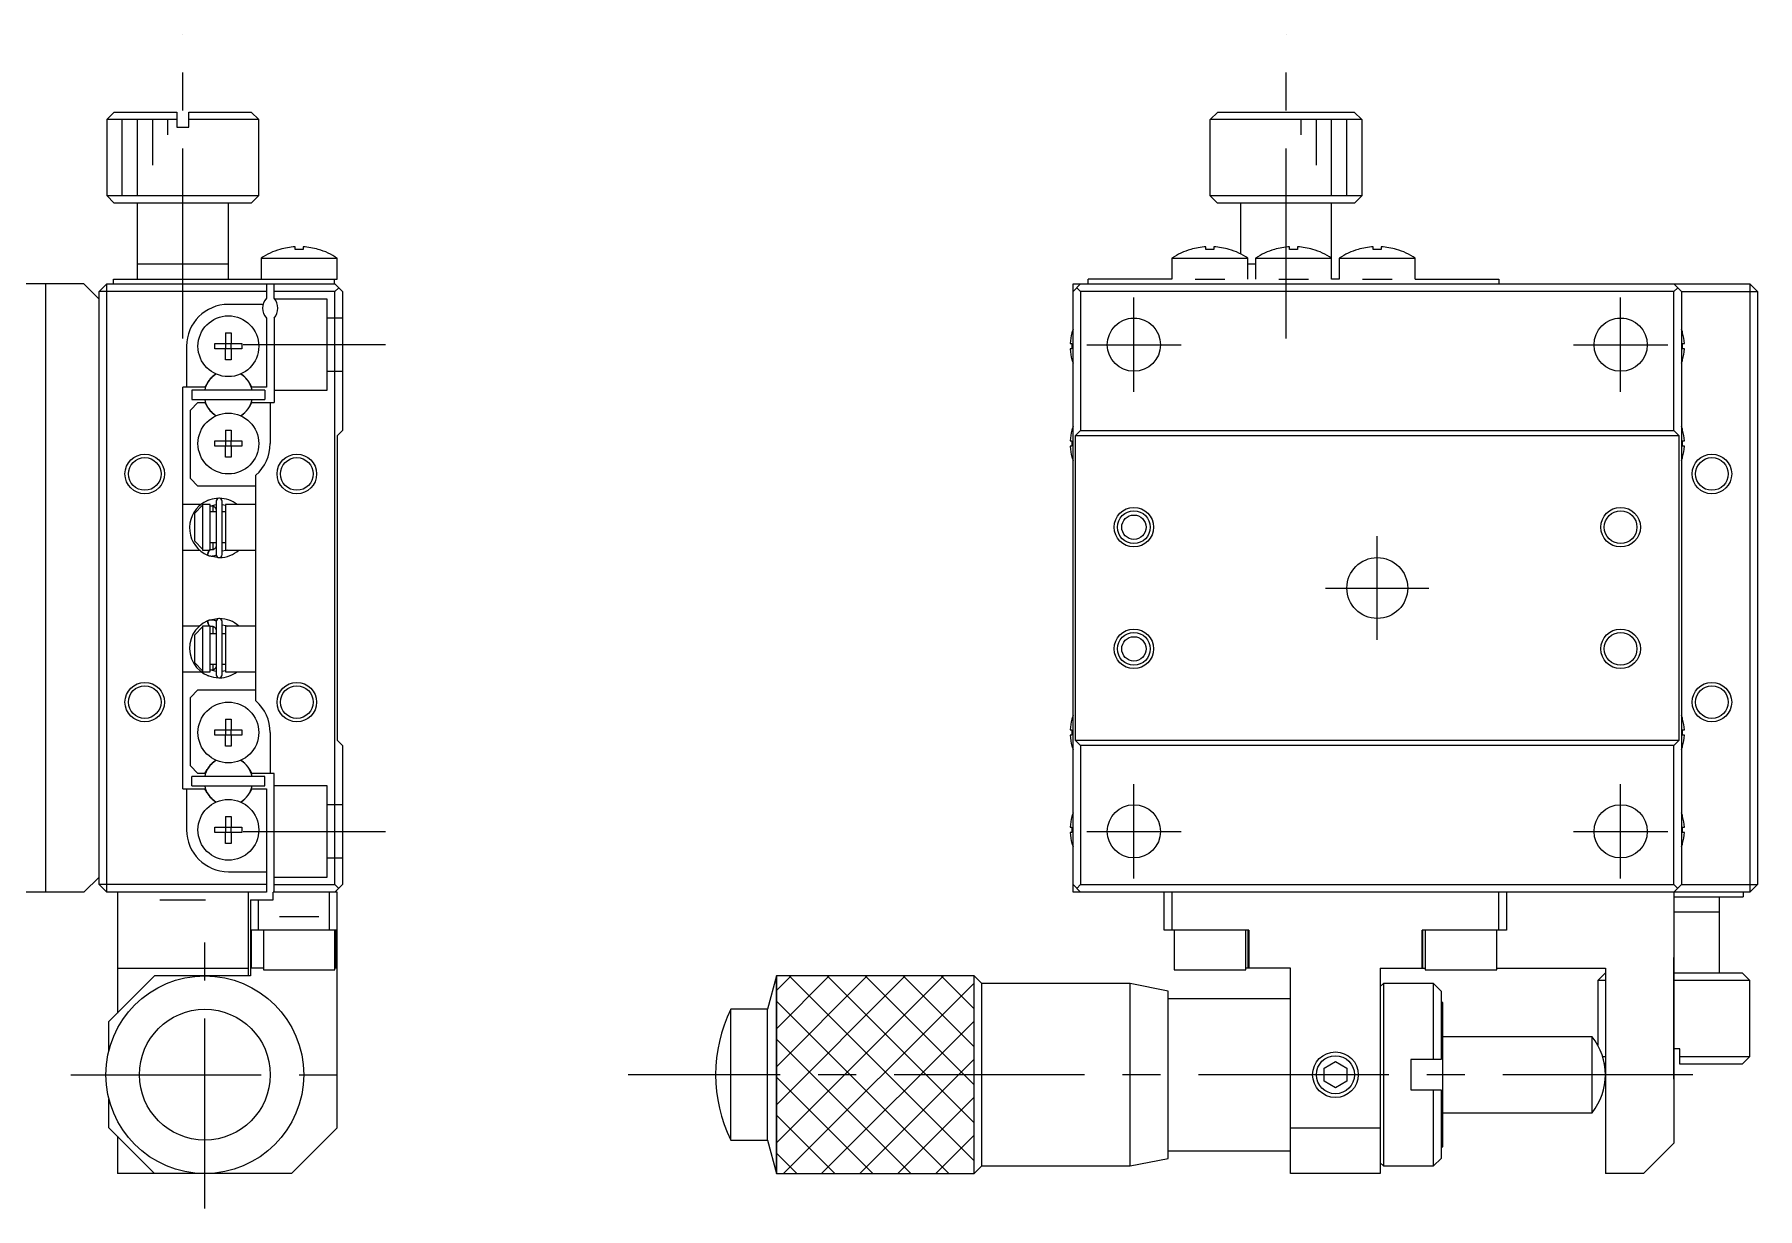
# Model space of a CAD drawing. Extents: x -226 to 399, y 6 to 432.
# Drawn here: x 285.6 to 398.9, y 190 to 267.2 of the extents above; entities that cross this region are included whole.
import ezdxf

# ---------------------------------------------------------------- set-up
doc = ezdxf.new("R2010")
doc.units = 0
doc.header["$LTSCALE"] = 10
doc.linetypes.add('CENTER', pattern=[2, 1.25, -0.25, 0.25, -0.25])
doc.linetypes.add('DASHED', pattern=[3.5, 2, -1.5])
doc.layers.get('0').update_dxf_attribs({"linetype": 'CONTINUOUS'})
doc.layers.add('CENTER', color=1, linetype='CENTER')

msp = doc.modelspace()

# ---------------------------------------------------------------- linework, layer by layer
at = {"color": 7, "linetype": 'CONTINUOUS'}
for p, q in [((290.893012, 262.133941), (290.393012, 261.633941)), ((290.893012, 262.133941), (294.993012, 262.133941)), ((294.993012, 262.133941), (294.993012, 261.133941)), ((295.793012, 262.133941), (299.893012, 262.133941)), ((295.793012, 261.133941), (295.793012, 262.133941)), ((300.393012, 261.633941), (299.893012, 262.133941)), ((362.938247, 261.633941), (363.440034, 262.133941)), ((363.440034, 262.133941), (372.404408, 262.133941)), ((372.404408, 262.133941), (372.906195, 261.633941)), ((294.993012, 261.633941), (290.393012, 261.633941)), ((290.393012, 261.633941), (290.393012, 256.633941)), ((294.993012, 261.133941), (295.793012, 261.133941)), ((300.393012, 261.633941), (295.793012, 261.633941)), ((300.393012, 256.633941), (300.393012, 261.633941)), ((362.922221, 261.133941), (362.938247, 261.133941)), ((362.922221, 261.133941), (362.922221, 256.633941)), ((362.938247, 261.133941), (362.938247, 261.633941)), ((372.906195, 261.633941), (362.938247, 261.633941)), ((372.906195, 261.633941), (372.906195, 261.133941)), ((372.906195, 261.133941), (372.922221, 261.133941)), ((372.922221, 256.633941), (372.922221, 261.133941)), ((290.393012, 256.633941), (300.393012, 256.633941)), ((290.393012, 256.633941), (290.893012, 256.133941)), ((299.893012, 256.133941), (290.893012, 256.133941)), ((292.393012, 256.133941), (292.393012, 251.133941)), ((298.393012, 251.133941), (298.393012, 256.133941)), ((299.893012, 256.133941), (300.393012, 256.633941)), ((362.922221, 256.633941), (372.922221, 256.633941)), ((362.922221, 256.633941), (363.422221, 256.133941)), ((372.422221, 256.133941), (363.422221, 256.133941)), ((364.922221, 256.133941), (364.922221, 252.81507)), ((370.922221, 251.133941), (370.922221, 256.133941)), ((372.422221, 256.133941), (372.922221, 256.633941)), ((301.784423, 253.096522), (301.781079, 253.103377)), ((302.783012, 253.096522), (302.783012, 253.268894)), ((303.303012, 253.096522), (302.783012, 253.096522)), ((303.303012, 253.268894), (303.303012, 253.096522)), ((304.304945, 253.103377), (304.301602, 253.096522)), ((361.663631, 253.096522), (361.660288, 253.103377)), ((362.662221, 253.096522), (362.662221, 253.268894)), ((363.182221, 253.096522), (362.662221, 253.096522)), ((363.182221, 253.268894), (363.182221, 253.096522)), ((364.184154, 253.103377), (364.18081, 253.096522)), ((367.163631, 253.096522), (367.160288, 253.103377)), ((368.162221, 253.096522), (368.162221, 253.268894)), ((368.682221, 253.096522), (368.162221, 253.096522)), ((368.682221, 253.268894), (368.682221, 253.096522)), ((369.684154, 253.103377), (369.68081, 253.096522)), ((372.663631, 253.096522), (372.660288, 253.103377)), ((373.662221, 253.096522), (373.662221, 253.268894)), ((374.182221, 253.096522), (373.662221, 253.096522)), ((374.182221, 253.268894), (374.182221, 253.096522)), ((375.184154, 253.103377), (375.18081, 253.096522)), ((298.393012, 252.133941), (292.393012, 252.133941)), ((300.543012, 252.525598), (305.543012, 252.525598)), ((300.543012, 252.525598), (300.543012, 251.133941)), ((305.543012, 251.133941), (305.543012, 252.525598)), ((360.422221, 252.525598), (360.422221, 251.133941)), ((360.422221, 252.525598), (365.422221, 252.525598)), ((365.422221, 251.133941), (365.422221, 252.525598)), ((365.922221, 252.133941), (365.422221, 252.133941)), ((365.922221, 252.525598), (365.922221, 251.133941)), ((365.922221, 252.525598), (370.922221, 252.525598)), ((371.422221, 252.525598), (371.422221, 251.133941)), ((371.422221, 252.525598), (376.422221, 252.525598)), ((376.422221, 251.133941), (376.422221, 252.525598)), ((288.893012, 250.833941), (215.393012, 250.833941)), ((286.393012, 210.833941), (286.393012, 250.833941)), ((289.893012, 249.833941), (288.893012, 250.833941)), ((290.393012, 250.833941), (289.893012, 250.333941)), ((290.393012, 250.833941), (305.393012, 250.833941)), ((290.393012, 210.833941), (290.393012, 250.833941)), ((290.843012, 250.833941), (290.843012, 251.133941)), ((290.843012, 251.133941), (305.543012, 251.133941)), ((300.893012, 250.833941), (300.893012, 249.895379)), ((301.393012, 249.895379), (301.393012, 250.833941)), ((305.343012, 251.133941), (305.343012, 250.833941)), ((305.393012, 250.833941), (305.893012, 250.333941)), ((305.643012, 250.583941), (305.393012, 250.333941)), ((353.922221, 250.833941), (398.422221, 250.833941)), ((354.422221, 250.833941), (353.922221, 250.333941)), ((353.922221, 210.833941), (353.922221, 250.833941)), ((354.172221, 250.583941), (354.422221, 250.333941)), ((354.922221, 250.833941), (354.922221, 251.133941)), ((360.422221, 251.133941), (354.922221, 251.133941)), ((361.942425, 251.133941), (363.902017, 251.133941)), ((367.442425, 251.133941), (369.402017, 251.133941)), ((371.422221, 251.133941), (370.922221, 251.133941)), ((372.942425, 251.133941), (374.902017, 251.133941)), ((376.422221, 251.133941), (381.922221, 251.133941)), ((381.922221, 251.133941), (381.922221, 250.833941)), ((393.922221, 250.333941), (393.422221, 250.833941)), ((393.672221, 250.583941), (393.422221, 250.333941)), ((398.422221, 250.833941), (398.922221, 250.333941)), ((398.422221, 250.833941), (398.422221, 210.833941)), ((289.893012, 211.333941), (289.893012, 250.333941)), ((300.893012, 250.333941), (289.893012, 250.333941)), ((300.674767, 249.483941), (298.393012, 249.483941)), ((305.393012, 250.333941), (301.393012, 250.333941)), ((305.393012, 211.333941), (305.393012, 250.333941)), ((305.893012, 250.333941), (305.893012, 241.183941)), ((393.422221, 250.333941), (354.422221, 250.333941)), ((354.422221, 250.333941), (354.422221, 241.183941)), ((393.422221, 241.183941), (393.422221, 250.333941)), ((393.922221, 250.333941), (393.922221, 211.333941)), ((393.922221, 250.333941), (398.922221, 250.333941)), ((398.922221, 250.333941), (398.922221, 211.333941)), ((300.893012, 248.572503), (300.893012, 244.033941)), ((301.393012, 248.572503), (301.393012, 243.033941)), ((357.722467, 248.572503), (358.121975, 248.572503)), ((389.722467, 248.572503), (390.121975, 248.572503)), ((298.213012, 247.620303), (298.573012, 247.620303)), ((298.213012, 247.620303), (298.213012, 246.913941)), ((298.573012, 247.620303), (298.573012, 246.913941)), ((353.848077, 247.622557), (353.852699, 247.620303)), ((393.991743, 247.620303), (393.996365, 247.622557)), ((295.643012, 246.733941), (295.643012, 244.033941)), ((297.506651, 246.553941), (297.506651, 246.913941)), ((297.506651, 246.913941), (298.213012, 246.913941)), ((298.213012, 246.553941), (297.506651, 246.553941)), ((298.223385, 246.903569), (298.213012, 246.913941)), ((298.223385, 246.564313), (298.213012, 246.553941)), ((298.213012, 245.84758), (298.213012, 246.553941)), ((298.573012, 245.84758), (298.213012, 245.84758)), ((298.223385, 246.903569), (298.56264, 246.903569)), ((298.223385, 246.564313), (298.223385, 246.903569)), ((298.56264, 246.564313), (298.223385, 246.564313)), ((298.56264, 246.903569), (298.573012, 246.913941)), ((298.56264, 246.903569), (298.56264, 246.564313)), ((298.56264, 246.564313), (298.573012, 246.553941)), ((298.573012, 246.913941), (299.279374, 246.913941)), ((298.573012, 246.553941), (298.573012, 245.84758)), ((299.279374, 246.553941), (298.573012, 246.553941)), ((299.279374, 246.913941), (299.279374, 246.553941)), ((353.732362, 246.913941), (353.852699, 246.913941)), ((353.852699, 246.553941), (353.732362, 246.553941)), ((353.852699, 245.84758), (353.848077, 245.845325)), ((353.852699, 246.913941), (353.852699, 246.553941)), ((393.991743, 246.913941), (394.11208, 246.913941)), ((393.991743, 246.553941), (393.991743, 246.913941)), ((394.11208, 246.553941), (393.991743, 246.553941)), ((393.996365, 245.845325), (393.991743, 245.84758)), ((295.393012, 217.633941), (295.393012, 244.033941)), ((296.842207, 244.033941), (295.393012, 244.033941)), ((300.793012, 243.833941), (295.993012, 243.833941)), ((295.993012, 243.833941), (295.993012, 243.233941)), ((296.992373, 244.294036), (296.842207, 244.033941)), ((299.943818, 244.033941), (299.793652, 244.294036)), ((300.893012, 244.033941), (299.943818, 244.033941)), ((300.793012, 243.833941), (300.793012, 243.233941)), ((296.393012, 243.033941), (295.893012, 242.533941)), ((295.893012, 238.033941), (295.893012, 242.533941)), ((295.993012, 243.233941), (300.793012, 243.233941)), ((296.393012, 243.033941), (296.842207, 243.033941)), ((296.842207, 243.033941), (296.992373, 242.773846)), ((299.793652, 242.773846), (299.943818, 243.033941)), ((299.943818, 243.033941), (301.393012, 243.033941)), ((301.143012, 243.033941), (301.143012, 240.333941)), ((297.506651, 240.153941), (297.506651, 240.513941)), ((297.506651, 240.513941), (298.213012, 240.513941)), ((298.213012, 240.153941), (297.506651, 240.153941)), ((298.213012, 241.220303), (298.573012, 241.220303)), ((298.213012, 241.220303), (298.213012, 240.513941)), ((298.223385, 240.503569), (298.213012, 240.513941)), ((298.223385, 240.164313), (298.213012, 240.153941)), ((298.213012, 239.44758), (298.213012, 240.153941)), ((298.223385, 240.503569), (298.56264, 240.503569)), ((298.223385, 240.164313), (298.223385, 240.503569)), ((298.56264, 240.164313), (298.223385, 240.164313)), ((298.56264, 240.503569), (298.573012, 240.513941)), ((298.56264, 240.503569), (298.56264, 240.164313)), ((298.56264, 240.164313), (298.573012, 240.153941)), ((298.573012, 241.220303), (298.573012, 240.513941)), ((298.573012, 240.513941), (299.279374, 240.513941)), ((298.573012, 240.153941), (298.573012, 239.44758)), ((299.279374, 240.153941), (298.573012, 240.153941)), ((299.279374, 240.513941), (299.279374, 240.153941)), ((305.543012, 240.833941), (305.893012, 241.183941)), ((305.543012, 240.833941), (305.543012, 220.833941)), ((353.732362, 240.513941), (353.852699, 240.513941)), ((353.852699, 240.153941), (353.732362, 240.153941)), ((353.848077, 241.222557), (353.852699, 241.220303)), ((353.852699, 240.513941), (353.852699, 240.153941)), ((354.072221, 240.833941), (354.422221, 241.183941)), ((393.772221, 240.833941), (354.072221, 240.833941)), ((354.072221, 240.833941), (354.072221, 220.833941)), ((354.422221, 241.183941), (393.422221, 241.183941)), ((393.422221, 241.183941), (393.772221, 240.833941)), ((393.772221, 220.833941), (393.772221, 240.833941)), ((393.991743, 241.220303), (393.996365, 241.222557)), ((393.991743, 240.513941), (394.11208, 240.513941)), ((393.991743, 240.153941), (393.991743, 240.513941)), ((394.11208, 240.153941), (393.991743, 240.153941)), ((298.573012, 239.44758), (298.213012, 239.44758)), ((353.852699, 239.44758), (353.848077, 239.445325)), ((393.996365, 239.445325), (393.991743, 239.44758)), ((295.893012, 238.033941), (296.393012, 237.533941)), ((300.193012, 223.413003), (300.193012, 238.254879)), ((300.193012, 237.533941), (296.393012, 237.533941)), ((296.602678, 236.333941), (295.393012, 236.333941)), ((296.193012, 235.750456), (296.693012, 236.279624)), ((296.193012, 233.917426), (296.193012, 235.750456)), ((297.193012, 236.333941), (296.693012, 236.333941)), ((296.693012, 236.333941), (296.693012, 233.333941)), ((297.023498, 236.58026), (296.984102, 236.562972)), ((297.018841, 236.576948), (297.014408, 236.576364)), ((297.078119, 236.602029), (297.022955, 236.581302)), ((297.179508, 236.213211), (297.193752, 236.21883)), ((297.192898, 236.219753), (297.586471, 236.325226)), ((297.193012, 233.333941), (297.193012, 236.333941)), ((297.586531, 235.833941), (297.193012, 235.833941)), ((297.193752, 236.21883), (297.207768, 236.223533)), ((297.207768, 236.223533), (297.222012, 236.227514)), ((297.222012, 236.227514), (297.236448, 236.230762)), ((297.236448, 236.230762), (297.251037, 236.233266)), ((297.251037, 236.233266), (297.265741, 236.235017)), ((297.265741, 236.235017), (297.28052, 236.236009)), ((297.28052, 236.236009), (297.295335, 236.23624)), ((297.295335, 236.23624), (297.310146, 236.235707)), ((297.310146, 236.235707), (297.324911, 236.234413)), ((297.324911, 236.234413), (297.339592, 236.23236)), ((297.339592, 236.23236), (297.354149, 236.229556)), ((297.354149, 236.229556), (297.368543, 236.226008)), ((297.368543, 236.226008), (297.382735, 236.221727)), ((297.382735, 236.221727), (297.396688, 236.216727)), ((297.393012, 235.833941), (297.393012, 236.218515)), ((297.396688, 236.216727), (297.410365, 236.211022)), ((297.410365, 236.211022), (297.423732, 236.20463)), ((297.423732, 236.20463), (297.436754, 236.197569)), ((297.436754, 236.197569), (297.449399, 236.189861)), ((297.449399, 236.189861), (297.461636, 236.181526)), ((297.461636, 236.181526), (297.473435, 236.17259)), ((297.473435, 236.17259), (297.484768, 236.163076)), ((297.484768, 236.163076), (297.495609, 236.153012)), ((297.495609, 236.153012), (297.505932, 236.142423)), ((297.505932, 236.142423), (297.515714, 236.131339)), ((297.515714, 236.131339), (297.524933, 236.119788)), ((297.524933, 236.119788), (297.53357, 236.1078)), ((297.53357, 236.1078), (297.541606, 236.095406)), ((297.541606, 236.095406), (297.549022, 236.082637)), ((297.549022, 236.082637), (297.555805, 236.069524)), ((297.555805, 236.069524), (297.561939, 236.0561)), ((297.561939, 236.0561), (297.567413, 236.042396)), ((297.567413, 236.042396), (297.572215, 236.028447)), ((297.572215, 236.028447), (297.576335, 236.014285)), ((297.576335, 236.014285), (297.579766, 235.999943)), ((297.579766, 235.999943), (297.582501, 235.985455)), ((297.582501, 235.985455), (297.584534, 235.970855)), ((297.584534, 235.970855), (297.585861, 235.956177)), ((297.585861, 235.956177), (297.586481, 235.941455)), ((297.586481, 235.941455), (297.586531, 235.936132)), ((297.586531, 236.537019), (297.586531, 233.037019)), ((297.986531, 233.037019), (297.986531, 236.537019)), ((298.193012, 235.833941), (297.986531, 235.833941)), ((297.986585, 236.324912), (298.193132, 236.283707)), ((298.193012, 236.333941), (298.193012, 233.333941)), ((300.193012, 236.333941), (298.193012, 236.333941)), ((296.693012, 233.388258), (296.193012, 233.917426)), ((297.176988, 233.360661), (297.156542, 233.369554)), ((297.186698, 233.357882), (297.179508, 233.360827)), ((297.200624, 233.352803), (297.186698, 233.357882)), ((297.193012, 233.833941), (297.586531, 233.833941)), ((297.403358, 233.359991), (297.389581, 233.354664)), ((297.393012, 233.355611), (297.393012, 233.833941)), ((297.41684, 233.366008), (297.403358, 233.359991)), ((297.429995, 233.372697), (297.41684, 233.366008)), ((297.442789, 233.380039), (297.429995, 233.372697)), ((297.455193, 233.388012), (297.442789, 233.380039)), ((297.467178, 233.396593), (297.455193, 233.388012)), ((297.478714, 233.40576), (297.467178, 233.396593)), ((297.489776, 233.415487), (297.478714, 233.40576)), ((297.500339, 233.425749), (297.489776, 233.415487)), ((297.51038, 233.436519), (297.500339, 233.425749)), ((297.519875, 233.447769), (297.51038, 233.436519)), ((297.528805, 233.45947), (297.519875, 233.447769)), ((297.537149, 233.471594), (297.528805, 233.45947)), ((297.544891, 233.484111), (297.537149, 233.471594)), ((297.552013, 233.496991), (297.544891, 233.484111)), ((297.5585, 233.510201), (297.552013, 233.496991)), ((297.56434, 233.523712), (297.5585, 233.510201)), ((297.569519, 233.53749), (297.56434, 233.523712)), ((297.574026, 233.551504), (297.569519, 233.53749)), ((297.577852, 233.565721), (297.574026, 233.551504)), ((297.580989, 233.580108), (297.577852, 233.565721)), ((297.58343, 233.594631), (297.580989, 233.580108)), ((297.58517, 233.609257), (297.58343, 233.594631)), ((297.586204, 233.623952), (297.58517, 233.609257)), ((297.586531, 233.637906), (297.586204, 233.623952)), ((297.986531, 233.833941), (298.193012, 233.833941)), ((295.393012, 233.333941), (296.489214, 233.333941)), ((296.693012, 233.333941), (297.193012, 233.333941)), ((297.013563, 232.99808), (297.022993, 232.994044)), ((297.014146, 232.997736), (297.082301, 233.23147)), ((297.019079, 233.016325), (297.018525, 233.009341)), ((297.018525, 233.009341), (297.018541, 233.003511)), ((297.018541, 233.003511), (297.019127, 232.998875)), ((297.020199, 233.024414), (297.019079, 233.016325)), ((297.019127, 232.998875), (297.020355, 232.995321)), ((297.021877, 233.033554), (297.020199, 233.024414)), ((297.020355, 232.995321), (297.022199, 232.993151)), ((297.024102, 233.04368), (297.021877, 233.033554)), ((297.022199, 232.993151), (297.022955, 232.992736)), ((297.022955, 232.992736), (297.053307, 232.980667)), ((297.026858, 233.054723), (297.024102, 233.04368)), ((297.030127, 233.066607), (297.026858, 233.054723)), ((297.033886, 233.079251), (297.030127, 233.066607)), ((297.038108, 233.092566), (297.033886, 233.079251)), ((297.042766, 233.106462), (297.038108, 233.092566)), ((297.047827, 233.120842), (297.042766, 233.106462)), ((297.053255, 233.135608), (297.047827, 233.120842)), ((297.059015, 233.150658), (297.053255, 233.135608)), ((297.053307, 232.980667), (297.085922, 232.969504)), ((297.065065, 233.165887), (297.059015, 233.150658)), ((297.071364, 233.181192), (297.065065, 233.165887)), ((297.077869, 233.196466), (297.071364, 233.181192)), ((297.075959, 232.972464), (297.76222, 232.83848)), ((297.084535, 233.211604), (297.077869, 233.196466)), ((297.082301, 233.23147), (297.139452, 233.333953)), ((297.091316, 233.226503), (297.084535, 233.211604)), ((297.085922, 232.969504), (297.119043, 232.959989)), ((297.098166, 233.241059), (297.091316, 233.226503)), ((297.105036, 233.255172), (297.098166, 233.241059)), ((297.111881, 233.268745), (297.105036, 233.255172)), ((297.118652, 233.281684), (297.111881, 233.268745)), ((297.125302, 233.293901), (297.118652, 233.281684)), ((297.119043, 232.959989), (297.152585, 232.952145)), ((297.131788, 233.30531), (297.125302, 233.293901)), ((297.138062, 233.315834), (297.131788, 233.30531)), ((297.144083, 233.325399), (297.138062, 233.315834)), ((297.149808, 233.333941), (297.144083, 233.325399)), ((297.152585, 232.952145), (297.186468, 232.945991)), ((297.186468, 232.945991), (297.220609, 232.941541)), ((297.214793, 233.348444), (297.200624, 233.352803)), ((297.229167, 233.344817), (297.214793, 233.348444)), ((297.220609, 232.941541), (297.254923, 232.938806)), ((297.243708, 233.341934), (297.229167, 233.344817)), ((297.258376, 233.339803), (297.243708, 233.341934)), ((297.254923, 232.938806), (297.289328, 232.93779)), ((297.273132, 233.33843), (297.258376, 233.339803)), ((297.287937, 233.337818), (297.273132, 233.33843)), ((297.302749, 233.33797), (297.287937, 233.337818)), ((297.289328, 232.93779), (297.323739, 232.938498)), ((297.317529, 233.338883), (297.302749, 233.33797)), ((297.332238, 233.340554), (297.317529, 233.338883)), ((297.323739, 232.938498), (297.358073, 232.940926)), ((297.346836, 233.342977), (297.332238, 233.340554)), ((297.361284, 233.346144), (297.346836, 233.342977)), ((297.358073, 232.940926), (297.392247, 232.945069)), ((297.375544, 233.350044), (297.361284, 233.346144)), ((297.389581, 233.354664), (297.375544, 233.350044)), ((297.392247, 232.945069), (297.426176, 232.950917)), ((297.426176, 232.950917), (297.459779, 232.958455)), ((297.459779, 232.958455), (297.492973, 232.967666)), ((297.492973, 232.967666), (297.525678, 232.978528)), ((297.525678, 232.978528), (297.557813, 232.991015)), ((297.557813, 232.991015), (297.589127, 233.005014)), ((298.221304, 233.298337), (297.986581, 233.248839)), ((298.193012, 233.333941), (300.193012, 233.333941)), ((298.327823, 233.333708), (298.221304, 233.298337)), ((297.761039, 228.829385), (297.077047, 228.695842)), ((296.489157, 228.333941), (295.393012, 228.333941)), ((296.193012, 227.750456), (296.693012, 228.279624)), ((296.193012, 225.917426), (296.193012, 227.750456)), ((297.193012, 228.333941), (296.693012, 228.333941)), ((296.693012, 228.333941), (296.693012, 225.333941)), ((297.014146, 228.670147), (297.082301, 228.436412)), ((297.018525, 228.658541), (297.018541, 228.664371)), ((297.019079, 228.651557), (297.018525, 228.658541)), ((297.018541, 228.664371), (297.019127, 228.669007)), ((297.020199, 228.643468), (297.019079, 228.651557)), ((297.019127, 228.669007), (297.020355, 228.672561)), ((297.021877, 228.634329), (297.020199, 228.643468)), ((297.020355, 228.672561), (297.022199, 228.674731)), ((297.024102, 228.624203), (297.021877, 228.634329)), ((297.022199, 228.674731), (297.022955, 228.675146)), ((297.040681, 228.682397), (297.022955, 228.675146)), ((297.026858, 228.613159), (297.024102, 228.624203)), ((297.030127, 228.601275), (297.026858, 228.613159)), ((297.033886, 228.588631), (297.030127, 228.601275)), ((297.038108, 228.575316), (297.033886, 228.588631)), ((297.042766, 228.56142), (297.038108, 228.575316)), ((297.073055, 228.694191), (297.040681, 228.682397)), ((297.047827, 228.54704), (297.042766, 228.56142)), ((297.053255, 228.532274), (297.047827, 228.54704)), ((297.059015, 228.517225), (297.053255, 228.532274)), ((297.065065, 228.501995), (297.059015, 228.517225)), ((297.071364, 228.486691), (297.065065, 228.501995)), ((297.077869, 228.471416), (297.071364, 228.486691)), ((297.105966, 228.704351), (297.073055, 228.694191)), ((297.084535, 228.456278), (297.077869, 228.471416)), ((297.082301, 228.436412), (297.139452, 228.333929)), ((297.091316, 228.441379), (297.084535, 228.456278)), ((297.098166, 228.426823), (297.091316, 228.441379)), ((297.105036, 228.41271), (297.098166, 228.426823)), ((297.111881, 228.399137), (297.105036, 228.41271)), ((297.139335, 228.71285), (297.105966, 228.704351)), ((297.118652, 228.386198), (297.111881, 228.399137)), ((297.125302, 228.373982), (297.118652, 228.386198)), ((297.131788, 228.362572), (297.125302, 228.373982)), ((297.138062, 228.352048), (297.131788, 228.362572)), ((297.144083, 228.342483), (297.138062, 228.352048)), ((297.173079, 228.719668), (297.139335, 228.71285)), ((297.149808, 228.333941), (297.144083, 228.342483)), ((297.207118, 228.72479), (297.173079, 228.719668)), ((297.179508, 228.307055), (297.193752, 228.312674)), ((297.193012, 225.333941), (297.193012, 228.333941)), ((297.586531, 227.833941), (297.193012, 227.833941)), ((297.193752, 228.312674), (297.207768, 228.317377)), ((297.241367, 228.728202), (297.207118, 228.72479)), ((297.207768, 228.317377), (297.222012, 228.321358)), ((297.222012, 228.321358), (297.236448, 228.324606)), ((297.236448, 228.324606), (297.251037, 228.32711)), ((297.275744, 228.729897), (297.241367, 228.728202)), ((297.251037, 228.32711), (297.265741, 228.328861)), ((297.265741, 228.328861), (297.28052, 228.329853)), ((297.310165, 228.729869), (297.275744, 228.729897)), ((297.28052, 228.329853), (297.295335, 228.330084)), ((297.295335, 228.330084), (297.310146, 228.329551)), ((297.310146, 228.329551), (297.324911, 228.328256)), ((297.344546, 228.728119), (297.310165, 228.729869)), ((297.324911, 228.328256), (297.339592, 228.326204)), ((297.339592, 228.326204), (297.354149, 228.323399)), ((297.378804, 228.72465), (297.344546, 228.728119)), ((297.354149, 228.323399), (297.368543, 228.319851)), ((297.368543, 228.319851), (297.382735, 228.315571)), ((297.412854, 228.71947), (297.378804, 228.72465)), ((297.382735, 228.315571), (297.396688, 228.310571)), ((297.393012, 227.833941), (297.393012, 228.312268)), ((297.396688, 228.310571), (297.410365, 228.304866)), ((297.410365, 228.304866), (297.423732, 228.298474)), ((297.446613, 228.712591), (297.412854, 228.71947)), ((297.423732, 228.298474), (297.436754, 228.291413)), ((297.436754, 228.291413), (297.449399, 228.283704)), ((297.48, 228.704029), (297.446613, 228.712591)), ((297.449399, 228.283704), (297.461636, 228.27537)), ((297.461636, 228.27537), (297.473435, 228.266434)), ((297.473435, 228.266434), (297.484768, 228.25692)), ((297.512931, 228.693804), (297.48, 228.704029)), ((297.484768, 228.25692), (297.495609, 228.246855)), ((297.495609, 228.246855), (297.505932, 228.236267)), ((297.505932, 228.236267), (297.515714, 228.225183)), ((297.545326, 228.681939), (297.512931, 228.693804)), ((297.515714, 228.225183), (297.524933, 228.213632)), ((297.524933, 228.213632), (297.53357, 228.201644)), ((297.53357, 228.201644), (297.541606, 228.18925)), ((297.541606, 228.18925), (297.549022, 228.176481)), ((297.577105, 228.668464), (297.545326, 228.681939)), ((297.549022, 228.176481), (297.555805, 228.163368)), ((297.555805, 228.163368), (297.561939, 228.149944)), ((297.561939, 228.149944), (297.567413, 228.13624)), ((297.567413, 228.13624), (297.572215, 228.122291)), ((297.572215, 228.122291), (297.576335, 228.108128)), ((297.576335, 228.108128), (297.579766, 228.093786)), ((297.589176, 228.662845), (297.577105, 228.668464)), ((297.579766, 228.093786), (297.582501, 228.079299)), ((297.582501, 228.079299), (297.584534, 228.064699)), ((297.584534, 228.064699), (297.585861, 228.050021)), ((297.585861, 228.050021), (297.586481, 228.035299)), ((297.586481, 228.035299), (297.586531, 228.029976)), ((297.586531, 228.630863), (297.586531, 225.130863)), ((297.986531, 225.130863), (297.986531, 228.630863)), ((298.193012, 227.833941), (297.986531, 227.833941)), ((297.986553, 228.419047), (298.21622, 228.371025)), ((298.193012, 228.333941), (298.193012, 225.333941)), ((300.193012, 228.333941), (298.193012, 228.333941)), ((298.21622, 228.371025), (298.327271, 228.33438)), ((296.693012, 225.388258), (296.193012, 225.917426)), ((297.186698, 225.451726), (297.179508, 225.454671)), ((297.200624, 225.446647), (297.186698, 225.451726)), ((297.586438, 225.342661), (297.192831, 225.448157)), ((297.193012, 225.833941), (297.586531, 225.833941)), ((297.214793, 225.442287), (297.200624, 225.446647)), ((297.229167, 225.438661), (297.214793, 225.442287)), ((297.243708, 225.435778), (297.229167, 225.438661)), ((297.258376, 225.433646), (297.243708, 225.435778)), ((297.273132, 225.432273), (297.258376, 225.433646)), ((297.287937, 225.431662), (297.273132, 225.432273)), ((297.302749, 225.431813), (297.287937, 225.431662)), ((297.317529, 225.432726), (297.302749, 225.431813)), ((297.332238, 225.434398), (297.317529, 225.432726)), ((297.346836, 225.436821), (297.332238, 225.434398)), ((297.361284, 225.439987), (297.346836, 225.436821)), ((297.375544, 225.443887), (297.361284, 225.439987)), ((297.389581, 225.448508), (297.375544, 225.443887)), ((297.403358, 225.453835), (297.389581, 225.448508)), ((297.393012, 225.449363), (297.393012, 225.833941)), ((297.41684, 225.459852), (297.403358, 225.453835)), ((297.429995, 225.466541), (297.41684, 225.459852)), ((297.442789, 225.473883), (297.429995, 225.466541)), ((297.455193, 225.481855), (297.442789, 225.473883)), ((297.467178, 225.490437), (297.455193, 225.481855)), ((297.478714, 225.499604), (297.467178, 225.490437)), ((297.489776, 225.509331), (297.478714, 225.499604)), ((297.500339, 225.519593), (297.489776, 225.509331)), ((297.51038, 225.530362), (297.500339, 225.519593)), ((297.519875, 225.541612), (297.51038, 225.530362)), ((297.528805, 225.553314), (297.519875, 225.541612)), ((297.537149, 225.565438), (297.528805, 225.553314)), ((297.544891, 225.577955), (297.537149, 225.565438)), ((297.552013, 225.590834), (297.544891, 225.577955)), ((297.5585, 225.604045), (297.552013, 225.590834)), ((297.56434, 225.617556), (297.5585, 225.604045)), ((297.569519, 225.631334), (297.56434, 225.617556)), ((297.574026, 225.645348), (297.569519, 225.631334)), ((297.577852, 225.659565), (297.574026, 225.645348)), ((297.580989, 225.673952), (297.577852, 225.659565)), ((297.58343, 225.688475), (297.580989, 225.673952)), ((297.58517, 225.703101), (297.58343, 225.688475)), ((297.586204, 225.717796), (297.58517, 225.703101)), ((297.586531, 225.73175), (297.586204, 225.717796)), ((297.986531, 225.833941), (298.193012, 225.833941)), ((295.393012, 225.333941), (296.601688, 225.333941)), ((296.693012, 225.333941), (297.193012, 225.333941)), ((297.018238, 225.090761), (297.014408, 225.091518)), ((297.022955, 225.08658), (297.080852, 225.064964)), ((298.193102, 225.384167), (297.986535, 225.342964)), ((298.193012, 225.333941), (300.193012, 225.333941)), ((296.393012, 224.133941), (295.893012, 223.633941)), ((295.893012, 219.133941), (295.893012, 223.633941)), ((296.393012, 224.133941), (300.193012, 224.133941)), ((298.213012, 222.220303), (298.573012, 222.220303)), ((298.213012, 222.220303), (298.213012, 221.513941)), ((298.573012, 222.220303), (298.573012, 221.513941)), ((353.848077, 222.222557), (353.852699, 222.220303)), ((393.991743, 222.220303), (393.996365, 222.222557)), ((297.506651, 221.153941), (297.506651, 221.513941)), ((297.506651, 221.513941), (298.213012, 221.513941)), ((298.213012, 221.153941), (297.506651, 221.153941)), ((298.223385, 221.503569), (298.213012, 221.513941)), ((298.223385, 221.164313), (298.213012, 221.153941)), ((298.213012, 220.44758), (298.213012, 221.153941)), ((298.223385, 221.503569), (298.56264, 221.503569)), ((298.223385, 221.164313), (298.223385, 221.503569)), ((298.56264, 221.164313), (298.223385, 221.164313)), ((298.56264, 221.503569), (298.573012, 221.513941)), ((298.56264, 221.503569), (298.56264, 221.164313)), ((298.56264, 221.164313), (298.573012, 221.153941)), ((298.573012, 221.513941), (299.279374, 221.513941)), ((298.573012, 221.153941), (298.573012, 220.44758)), ((299.279374, 221.153941), (298.573012, 221.153941)), ((299.279374, 221.513941), (299.279374, 221.153941)), ((301.143012, 221.333941), (301.143012, 218.633941)), ((353.732362, 221.513941), (353.852699, 221.513941)), ((353.852699, 221.153941), (353.732362, 221.153941)), ((353.852699, 221.513941), (353.852699, 221.153941)), ((393.991743, 221.513941), (394.11208, 221.513941)), ((393.991743, 221.153941), (393.991743, 221.513941)), ((394.11208, 221.153941), (393.991743, 221.153941)), ((298.573012, 220.44758), (298.213012, 220.44758)), ((305.893012, 220.483941), (305.543012, 220.833941)), ((305.893012, 220.483941), (305.893012, 211.333941)), ((353.852699, 220.44758), (353.848077, 220.445325)), ((354.422221, 220.483941), (354.072221, 220.833941)), ((354.072221, 220.833941), (393.772221, 220.833941)), ((354.422221, 220.483941), (354.422221, 211.333941)), ((393.422221, 220.483941), (354.422221, 220.483941)), ((393.772221, 220.833941), (393.422221, 220.483941)), ((393.422221, 211.333941), (393.422221, 220.483941)), ((393.996365, 220.445325), (393.991743, 220.44758)), ((295.893012, 219.133941), (296.393012, 218.633941)), ((296.842207, 218.633941), (296.393012, 218.633941)), ((296.842207, 218.633941), (296.992373, 218.894036)), ((299.793652, 218.894036), (299.943818, 218.633941)), ((301.393012, 218.633941), (299.943818, 218.633941)), ((301.393012, 210.833941), (301.393012, 218.633941)), ((295.393012, 217.633941), (296.842207, 217.633941)), ((295.643012, 217.633941), (295.643012, 214.933941)), ((295.993012, 217.833941), (295.993012, 218.433941)), ((300.793012, 218.433941), (295.993012, 218.433941)), ((295.993012, 217.833941), (300.793012, 217.833941)), ((296.992373, 217.373846), (296.842207, 217.633941)), ((299.943818, 217.633941), (299.793652, 217.373846)), ((299.943818, 217.633941), (300.893012, 217.633941)), ((300.793012, 217.833941), (300.793012, 218.433941)), ((300.893012, 217.633941), (300.893012, 210.833941)), ((298.213012, 215.820303), (298.573012, 215.820303)), ((298.213012, 215.820303), (298.213012, 215.113941)), ((298.573012, 215.820303), (298.573012, 215.113941)), ((353.848077, 215.822557), (353.852699, 215.820303)), ((393.991743, 215.820303), (393.996365, 215.822557)), ((297.506651, 214.753941), (297.506651, 215.113941)), ((297.506651, 215.113941), (298.213012, 215.113941)), ((298.213012, 214.753941), (297.506651, 214.753941)), ((298.223385, 215.103569), (298.213012, 215.113941)), ((298.223385, 214.764313), (298.213012, 214.753941)), ((298.213012, 214.04758), (298.213012, 214.753941)), ((298.223385, 215.103569), (298.56264, 215.103569)), ((298.223385, 214.764313), (298.223385, 215.103569)), ((298.56264, 214.764313), (298.223385, 214.764313)), ((298.56264, 215.103569), (298.573012, 215.113941)), ((298.56264, 215.103569), (298.56264, 214.764313)), ((298.56264, 214.764313), (298.573012, 214.753941)), ((298.573012, 215.113941), (299.279374, 215.113941)), ((298.573012, 214.753941), (298.573012, 214.04758)), ((299.279374, 214.753941), (298.573012, 214.753941)), ((299.279374, 215.113941), (299.279374, 214.753941)), ((353.732362, 215.113941), (353.852699, 215.113941)), ((353.852699, 214.753941), (353.732362, 214.753941)), ((353.852699, 215.113941), (353.852699, 214.753941)), ((393.991743, 215.113941), (394.11208, 215.113941)), ((393.991743, 214.753941), (393.991743, 215.113941)), ((394.11208, 214.753941), (393.991743, 214.753941)), ((298.573012, 214.04758), (298.213012, 214.04758)), ((353.852699, 214.04758), (353.848077, 214.045325)), ((393.996365, 214.045325), (393.991743, 214.04758)), ((288.893012, 210.833941), (289.893012, 211.833941)), ((298.393012, 212.183941), (300.893012, 212.183941)), ((288.893012, 210.833941), (215.393012, 210.833941)), ((290.393012, 210.833941), (289.893012, 211.333941)), ((300.893012, 211.333941), (289.893012, 211.333941)), ((300.893012, 210.833941), (290.393012, 210.833941)), ((291.093012, 210.833941), (291.093012, 202.883941)), ((299.693012, 210.833941), (299.693012, 205.333941)), ((301.343012, 210.333941), (301.343012, 210.833941)), ((305.543012, 210.833941), (301.343012, 210.833941)), ((301.393012, 211.333941), (305.393012, 211.333941)), ((305.043012, 208.333941), (305.043012, 210.833941)), ((305.393012, 211.333941), (305.643012, 211.083941)), ((305.893012, 211.333941), (305.393012, 210.833941)), ((305.543012, 195.333941), (305.543012, 210.833941)), ((353.922221, 211.333941), (354.422221, 210.833941)), ((398.422221, 210.833941), (353.922221, 210.833941)), ((354.422221, 211.333941), (354.172221, 211.083941)), ((354.422221, 211.333941), (393.422221, 211.333941)), ((359.922221, 208.333941), (359.922221, 210.833941)), ((360.422221, 210.833941), (360.422221, 208.333941)), ((381.922221, 208.333941), (381.922221, 210.833941)), ((382.422221, 210.833941), (382.422221, 208.333941)), ((393.422221, 211.333941), (393.672221, 211.083941)), ((393.422221, 210.833941), (393.922221, 211.333941)), ((393.422221, 210.833941), (393.422221, 194.333941)), ((393.922221, 211.333941), (398.922221, 211.333941)), ((397.972221, 210.833941), (397.972221, 210.533941)), ((398.422221, 210.833941), (398.922221, 211.333941)), ((299.843012, 210.333941), (299.843012, 205.333941)), ((299.843012, 210.333941), (301.343012, 210.333941)), ((300.343012, 210.333941), (300.343012, 208.333941)), ((393.422221, 210.533941), (397.972221, 210.533941)), ((396.422221, 205.533941), (396.422221, 210.533941)), ((393.422221, 209.533941), (396.422221, 209.533941)), ((305.543012, 208.333941), (299.843012, 208.333941)), ((299.883276, 208.333941), (299.883276, 205.833941)), ((300.693012, 208.333941), (300.693012, 205.733941)), ((305.393012, 205.733941), (305.393012, 208.333941)), ((305.473834, 205.833941), (305.473834, 208.333941)), ((365.469749, 208.333941), (359.922221, 208.333941)), ((360.572221, 208.333941), (360.572221, 205.733941)), ((365.272221, 205.733941), (365.272221, 208.333941)), ((365.440376, 205.833941), (365.440376, 208.333941)), ((365.469749, 208.333941), (365.469749, 205.833941)), ((376.874693, 205.833941), (376.874693, 208.333941)), ((382.422221, 208.333941), (376.874693, 208.333941)), ((376.904065, 208.333941), (376.904065, 205.833941)), ((377.072221, 208.333941), (377.072221, 205.733941)), ((381.772221, 205.733941), (381.772221, 208.333941)), ((293.543012, 205.333941), (290.543012, 202.333941)), ((291.093012, 205.833941), (299.693012, 205.833941)), ((299.843012, 205.333941), (293.543012, 205.333941)), ((300.693012, 205.833941), (299.843012, 205.833941)), ((300.693012, 205.733941), (305.393012, 205.733941)), ((305.543012, 205.833941), (305.393012, 205.833941)), ((334.422214, 205.33394), (333.832726, 203.133941)), ((347.422215, 205.33394), (334.422214, 205.33394)), ((334.422214, 192.333942), (334.422214, 205.33394)), ((347.422215, 205.33394), (334.422214, 205.33394)), ((334.422214, 205.33394), (334.422214, 192.333942)), ((347.922217, 204.833937), (347.422215, 205.33394)), ((347.422215, 192.333942), (347.422215, 205.33394)), ((347.422215, 192.333942), (347.422215, 205.33394)), ((360.572221, 205.733941), (365.272221, 205.733941)), ((368.222221, 205.833941), (365.272221, 205.833941)), ((368.222221, 192.333941), (368.222221, 205.833941)), ((374.122221, 205.833941), (377.072221, 205.833941)), ((374.122221, 205.833941), (374.122221, 192.333941)), ((377.072221, 205.733941), (381.772221, 205.733941)), ((381.772221, 205.833941), (388.922221, 205.833941)), ((388.922221, 205.533941), (388.422221, 205.033941)), ((388.922221, 205.833941), (388.922221, 192.333941)), ((393.422221, 205.533941), (397.922221, 205.533941)), ((398.422221, 205.033941), (397.922221, 205.533941)), ((357.672222, 204.833937), (347.922217, 204.833937)), ((347.922217, 192.833945), (347.922217, 204.833937)), ((360.172221, 204.333938), (357.672222, 204.833937)), ((357.672222, 192.833945), (357.672222, 204.833937)), ((360.172221, 193.333944), (360.172221, 204.333938)), ((374.322221, 204.833941), (374.122221, 204.633941)), ((374.322221, 204.833941), (374.322221, 192.833941)), ((377.622221, 204.833941), (374.322221, 204.833941)), ((377.622221, 199.833941), (377.622221, 204.833941)), ((378.122221, 204.333941), (377.622221, 204.833941)), ((378.122221, 204.333941), (378.122221, 199.833941)), ((388.922221, 205.033941), (388.422221, 205.033941)), ((388.422221, 205.033941), (388.422221, 200.770415)), ((398.422221, 205.033941), (393.422221, 205.033941)), ((398.422221, 200.033941), (398.422221, 205.033941)), ((333.832726, 203.133941), (331.422215, 203.133941)), ((331.422215, 194.533941), (331.422215, 203.133941)), ((333.832726, 194.533941), (333.832726, 203.133941)), ((368.222221, 203.833941), (360.172221, 203.833941)), ((378.222221, 203.583941), (378.12224, 203.583941)), ((378.222221, 194.083941), (378.222221, 203.583941)), ((290.543012, 200.433937), (290.543012, 202.333941)), ((388.044712, 201.333937), (378.222221, 201.333937)), ((388.044712, 196.333945), (388.044712, 201.333937)), ((393.822221, 200.533941), (393.422221, 200.533941)), ((393.822221, 199.533941), (393.822221, 200.533941)), ((370.422221, 199.266954), (371.172221, 199.699966)), ((371.172221, 199.699966), (371.922221, 199.266954)), ((376.122221, 199.833941), (376.122221, 197.833941)), ((378.122221, 199.833941), (376.122221, 199.833941)), ((388.737969, 200.033941), (388.922221, 200.033941)), ((388.846218, 199.609944), (388.922221, 199.533941)), ((393.822221, 200.033941), (398.422221, 200.033941)), ((397.922221, 199.533941), (393.822221, 199.533941)), ((397.922221, 199.533941), (398.422221, 200.033941)), ((370.422221, 198.400928), (370.422221, 199.266954)), ((371.172221, 197.967916), (370.422221, 198.400928)), ((371.922221, 198.400928), (371.172221, 197.967916)), ((371.922221, 199.266954), (371.922221, 198.400928)), ((290.543012, 195.333941), (290.543012, 197.233945)), ((376.122221, 197.833941), (378.122221, 197.833941)), ((377.622221, 192.833941), (377.622221, 197.833941)), ((378.122221, 197.833941), (378.122221, 193.333941)), ((378.222221, 196.333945), (388.044712, 196.333945)), ((290.543012, 195.333941), (293.543012, 192.333941)), ((302.543012, 192.333941), (305.543012, 195.333941)), ((368.222221, 195.333941), (374.122221, 195.333941)), ((291.093012, 194.783941), (291.093012, 192.333941)), ((331.422215, 194.533941), (333.832726, 194.533941)), ((333.832726, 194.533941), (334.422214, 192.333942)), ((360.172221, 193.833941), (368.222221, 193.833941)), ((378.12224, 194.083941), (378.222221, 194.083941)), ((391.422221, 192.333941), (393.422221, 194.333941)), ((347.422215, 192.333942), (347.922217, 192.833945)), ((347.922217, 192.833945), (357.672222, 192.833945)), ((357.672222, 192.833945), (360.172221, 193.333944)), ((374.122221, 193.033941), (374.322221, 192.833941)), ((374.322221, 192.833941), (377.622221, 192.833941)), ((377.622221, 192.833941), (378.122221, 193.333941)), ((302.543012, 192.333941), (291.093012, 192.333941)), ((334.422214, 192.333942), (347.422215, 192.333942)), ((334.422214, 192.333942), (347.422215, 192.333942)), ((374.122221, 192.333941), (368.222221, 192.333941)), ((391.422221, 192.333941), (388.922221, 192.333941))]:
    msp.add_line(p, q, dxfattribs=at)
at = {"color": 3, "linetype": 'CONTINUOUS'}
for p, q in [((291.393012, 261.633941), (291.393012, 256.633941)), ((292.393012, 261.633941), (292.393012, 256.633941)), ((293.393012, 261.633941), (293.393012, 258.633941)), ((294.393012, 261.633941), (294.393012, 260.633941)), ((368.922221, 260.633941), (368.922221, 261.633941)), ((369.922221, 258.633941), (369.922221, 261.633941)), ((370.922221, 256.633941), (370.922221, 261.633941)), ((371.922221, 256.633941), (371.922221, 261.633941)), ((293.893007, 210.333941), (296.893017, 210.333941)), ((301.743007, 209.233941), (304.343017, 209.233941)), ((334.422214, 204.36049), (335.395664, 205.33394)), ((334.422214, 201.86049), (337.895664, 205.33394)), ((334.422214, 199.36049), (340.395664, 205.33394)), ((334.422214, 196.86049), (342.895664, 205.33394)), ((334.422214, 194.36049), (345.395664, 205.33394)), ((335.259902, 205.33394), (347.422215, 193.171627)), ((337.759902, 205.33394), (347.422215, 195.671627)), ((340.259902, 205.33394), (347.422215, 198.171627)), ((342.759902, 205.33394), (347.422215, 200.671627)), ((345.259902, 205.33394), (347.422215, 203.171627)), ((334.895666, 192.333942), (347.422215, 204.860491)), ((334.422214, 203.671628), (345.7599, 192.333942)), ((337.395666, 192.333942), (347.422215, 202.360491)), ((334.422214, 201.171628), (343.2599, 192.333942)), ((339.895666, 192.333942), (347.422215, 199.860491)), ((334.422214, 198.671628), (340.7599, 192.333942)), ((342.395666, 192.333942), (347.422215, 197.360491)), ((334.422214, 196.171628), (338.2599, 192.333942)), ((344.895666, 192.333942), (347.422215, 194.860491)), ((334.422214, 193.671628), (335.7599, 192.333942)), ((347.395666, 192.333942), (347.422215, 192.360491))]:
    msp.add_line(p, q, dxfattribs=at)
at = {"color": 3, "linetype": 'DASHED'}
for p, q in [((304.893012, 249.833941), (301.443298, 249.833941)), ((304.893012, 243.833941), (304.893012, 249.833941)), ((305.893012, 248.583941), (304.893012, 248.583941)), ((304.893012, 245.083941), (305.893012, 245.083941)), ((301.393012, 243.833941), (304.893012, 243.833941)), ((304.893012, 217.833941), (301.393012, 217.833941)), ((304.893012, 211.833941), (304.893012, 217.833941)), ((305.893012, 216.583941), (304.893012, 216.583941)), ((304.893012, 213.083941), (305.893012, 213.083941)), ((301.393012, 211.833941), (304.893012, 211.833941))]:
    msp.add_line(p, q, dxfattribs=at)
at = {"color": 7, "linetype": 'CONTINUOUS'}
for centre, radius in [((298.393012, 246.733941), 2), ((357.922221, 246.833941), 1.75), ((389.922221, 246.833941), 1.75), ((298.393012, 240.333941), 2), ((292.893012, 238.333941), 1.075), ((302.893012, 238.333941), 1.075), ((395.922221, 238.333941), 1.075), ((357.922221, 234.833941), 1.075), ((357.922221, 234.833941), 0.8), ((389.922221, 234.833941), 1.075), ((373.922221, 230.833941), 2), ((357.922221, 226.833941), 1.075), ((389.922221, 226.833941), 1.075), ((357.922221, 226.833941), 0.8), ((292.893012, 223.333941), 1.075), ((302.893012, 223.333941), 1.075), ((395.922221, 223.333941), 1.075), ((298.393012, 221.333941), 2), ((298.393012, 214.933941), 2), ((357.922221, 214.833941), 1.75), ((389.922221, 214.833941), 1.75), ((296.843012, 198.833941), 6.499999), ((296.843012, 198.833941), 4.3), ((371.172221, 198.833941), 1.25)]:
    msp.add_circle(centre, radius, dxfattribs=at)
at = {"color": 3, "linetype": 'CONTINUOUS'}
for centre, radius in [((292.893012, 238.333941), 1.3), ((302.893012, 238.333941), 1.3), ((395.922221, 238.333941), 1.3), ((357.922221, 234.833941), 1.3), ((389.922221, 234.833941), 1.3), ((357.922221, 226.833941), 1.3), ((389.922221, 226.833941), 1.3), ((292.893012, 223.333941), 1.3), ((302.893012, 223.333941), 1.3), ((395.922221, 223.333941), 1.3), ((371.172221, 198.833941), 1.5)]:
    msp.add_circle(centre, radius, dxfattribs=at)
at = {"color": 7, "linetype": 'CONTINUOUS'}
for centre, radius, start, end in [((303.043012, 248.783941), 4.5, 106.285843, 123.748989), ((303.043012, 248.783941), 4.492483, 93.317816, 106.26943), ((303.043012, 248.783941), 4.492483, 73.73057, 86.682184), ((303.043012, 248.783941), 4.5, 56.251011, 73.714157), ((362.922221, 248.783941), 4.5, 106.285843, 123.748989), ((362.922221, 248.783941), 4.492483, 93.317816, 106.26943), ((362.922221, 248.783941), 4.492483, 73.73057, 86.682184), ((362.922221, 248.783941), 4.5, 56.251011, 73.714157), ((368.422221, 248.783941), 4.5, 106.285843, 123.748989), ((368.422221, 248.783941), 4.492483, 93.317816, 106.26943), ((368.422221, 248.783941), 4.492483, 73.73057, 86.682184), ((368.422221, 248.783941), 4.5, 56.251011, 73.714157), ((373.922221, 248.783941), 4.5, 106.285843, 123.748989), ((373.922221, 248.783941), 4.492483, 93.317816, 106.26943), ((373.922221, 248.783941), 4.492483, 73.73057, 86.682184), ((373.922221, 248.783941), 4.5, 56.251011, 73.714157), ((298.393012, 246.733941), 2.75, 90, 180), ((301.643012, 249.233941), 1, 138.590378, 221.409622), ((300.643012, 249.233941), 1, 318.590378, 41.409622), ((356.922221, 246.733941), 3.194933, 163.893288, 176.770291), ((356.922221, 246.733941), 3.2, 159.635865, 163.877467), ((390.922221, 246.733941), 3.2, 16.122533, 20.364135), ((390.922221, 246.733941), 3.194933, 3.229709, 16.106712), ((356.922221, 246.733941), 3.194933, 183.229709, 196.106712), ((356.922221, 246.733941), 3.2, 196.122533, 200.364135), ((390.922221, 246.733941), 3.2, 339.635865, 343.877467), ((390.922221, 246.733941), 3.194933, 343.893288, 356.770291), ((298.393012, 243.53394), 1.5875, 120.433182, 169.10691), ((298.507917, 243.419036), 1.75, 121.881533, 150), ((298.393012, 243.53394), 1.5875, 10.89309, 59.566818), ((298.278108, 243.419036), 1.75, 30, 58.118467), ((298.393012, 243.53394), 1.5875, 190.893016, 239.566737), ((298.507917, 243.648846), 1.75, 210, 238.118467), ((298.393012, 243.53394), 1.5875, 300.433263, 349.106984), ((298.278108, 243.648846), 1.75, 301.881533, 330), ((356.922221, 240.333941), 3.2, 159.635865, 163.877467), ((390.922221, 240.333941), 3.2, 16.122533, 20.364135), ((298.393012, 240.333941), 2.75, 310.885193, 0), ((356.922221, 240.333941), 3.194933, 163.893288, 176.770291), ((356.922221, 240.333941), 3.194933, 183.229709, 196.106712), ((390.922221, 240.333941), 3.194933, 3.229709, 16.106712), ((390.922221, 240.333941), 3.194933, 343.893288, 356.770291), ((356.922221, 240.333941), 3.2, 196.122533, 200.364135), ((390.922221, 240.333941), 3.2, 339.635865, 343.877467), ((297.786535, 234.787017), 1.948828, 125.527392, 246.941699), ((297.788198, 234.781247), 1.95449, 90.807854, 125.46878), ((297.786531, 236.537019), 0.2, 0, 180), ((297.787161, 234.789845), 1.945793, 52.533808, 89.180643), ((297.786531, 233.037019), 0.2, 180, 0), ((297.784708, 234.791147), 1.952902, 270.843123, 311.731914), ((297.786531, 228.630863), 0.2, 0, 180), ((297.784784, 226.876929), 1.952708, 48.275844, 89.150244), ((297.786928, 226.881009), 1.948849, 113.070586, 269.197143), ((297.786531, 225.130863), 0.2, 180, 0), ((297.787848, 226.87603), 1.943782, 270.705552, 307.486733), ((298.393012, 221.333941), 2.75, 0, 49.114807), ((356.922221, 221.333941), 3.194933, 163.893288, 176.770291), ((356.922221, 221.333941), 3.2, 159.635865, 163.877467), ((390.922221, 221.333941), 3.2, 16.122533, 20.364135), ((390.922221, 221.333941), 3.194933, 3.229709, 16.106712), ((356.922221, 221.333941), 3.194933, 183.229709, 196.106712), ((390.922221, 221.333941), 3.194933, 343.893288, 356.770291), ((356.922221, 221.333941), 3.2, 196.122533, 200.364135), ((390.922221, 221.333941), 3.2, 339.635865, 343.877467), ((298.393012, 218.133942), 1.5875, 120.433263, 169.106984), ((298.507917, 218.019036), 1.75, 121.881533, 150), ((298.393012, 218.133942), 1.5875, 10.893016, 59.566737), ((298.278108, 218.019036), 1.75, 30, 58.118467), ((298.393012, 218.133942), 1.5875, 190.89309, 239.566818), ((298.393012, 218.133942), 1.5875, 300.433182, 349.10691), ((298.507917, 218.248846), 1.75, 210, 238.118467), ((298.278108, 218.248846), 1.75, 301.881533, 330), ((356.922221, 214.933941), 3.194933, 163.893288, 176.770291), ((356.922221, 214.933941), 3.2, 159.635865, 163.877467), ((390.922221, 214.933941), 3.2, 16.122533, 20.364135), ((390.922221, 214.933941), 3.194933, 3.229709, 16.106712), ((298.393012, 214.933941), 2.75, 180, 270), ((356.922221, 214.933941), 3.194933, 183.229709, 196.106712), ((390.922221, 214.933941), 3.194933, 343.893288, 356.770291), ((356.922221, 214.933941), 3.2, 196.122533, 200.364135), ((390.922221, 214.933941), 3.2, 339.635865, 343.877467), ((340.167215, 198.833939), 9.745001, 153.816202, 206.183785), ((384.922216, 198.833938), 3.999997, 321.317827, 38.682205)]:
    msp.add_arc(centre, radius, start, end, dxfattribs=at)
at = {"layer": 'CENTER', "color": 1, "linetype": 'CENTER'}
for p, q in [((295.393012, 247.233941), (295.393012, 267.233941)), ((367.922221, 247.233941), (367.922221, 267.233941)), ((357.922221, 243.733941), (357.922221, 249.933941)), ((389.922221, 243.733941), (389.922221, 249.933941)), ((308.725005, 246.833941), (299.360235, 246.833941)), ((354.822221, 246.833941), (361.022221, 246.833941)), ((386.822221, 246.833941), (393.022221, 246.833941)), ((373.922221, 227.433941), (373.922221, 234.233941)), ((370.522221, 230.833941), (377.322221, 230.833941)), ((357.922221, 211.733941), (357.922221, 217.933941)), ((389.922221, 211.733941), (389.922221, 217.933941)), ((299.360235, 214.833941), (308.725005, 214.833941)), ((354.822221, 214.833941), (361.022221, 214.833941)), ((386.822221, 214.833941), (393.022221, 214.833941)), ((296.843012, 190.033942), (296.843012, 207.63394)), ((393.422221, 198.533941), (393.422221, 206.533941)), ((288.043014, 198.833941), (305.643011, 198.833941)), ((394.672217, 198.833941), (324.672217, 198.833941))]:
    msp.add_line(p, q, dxfattribs=at)

doc.saveas('drawing.dxf')
